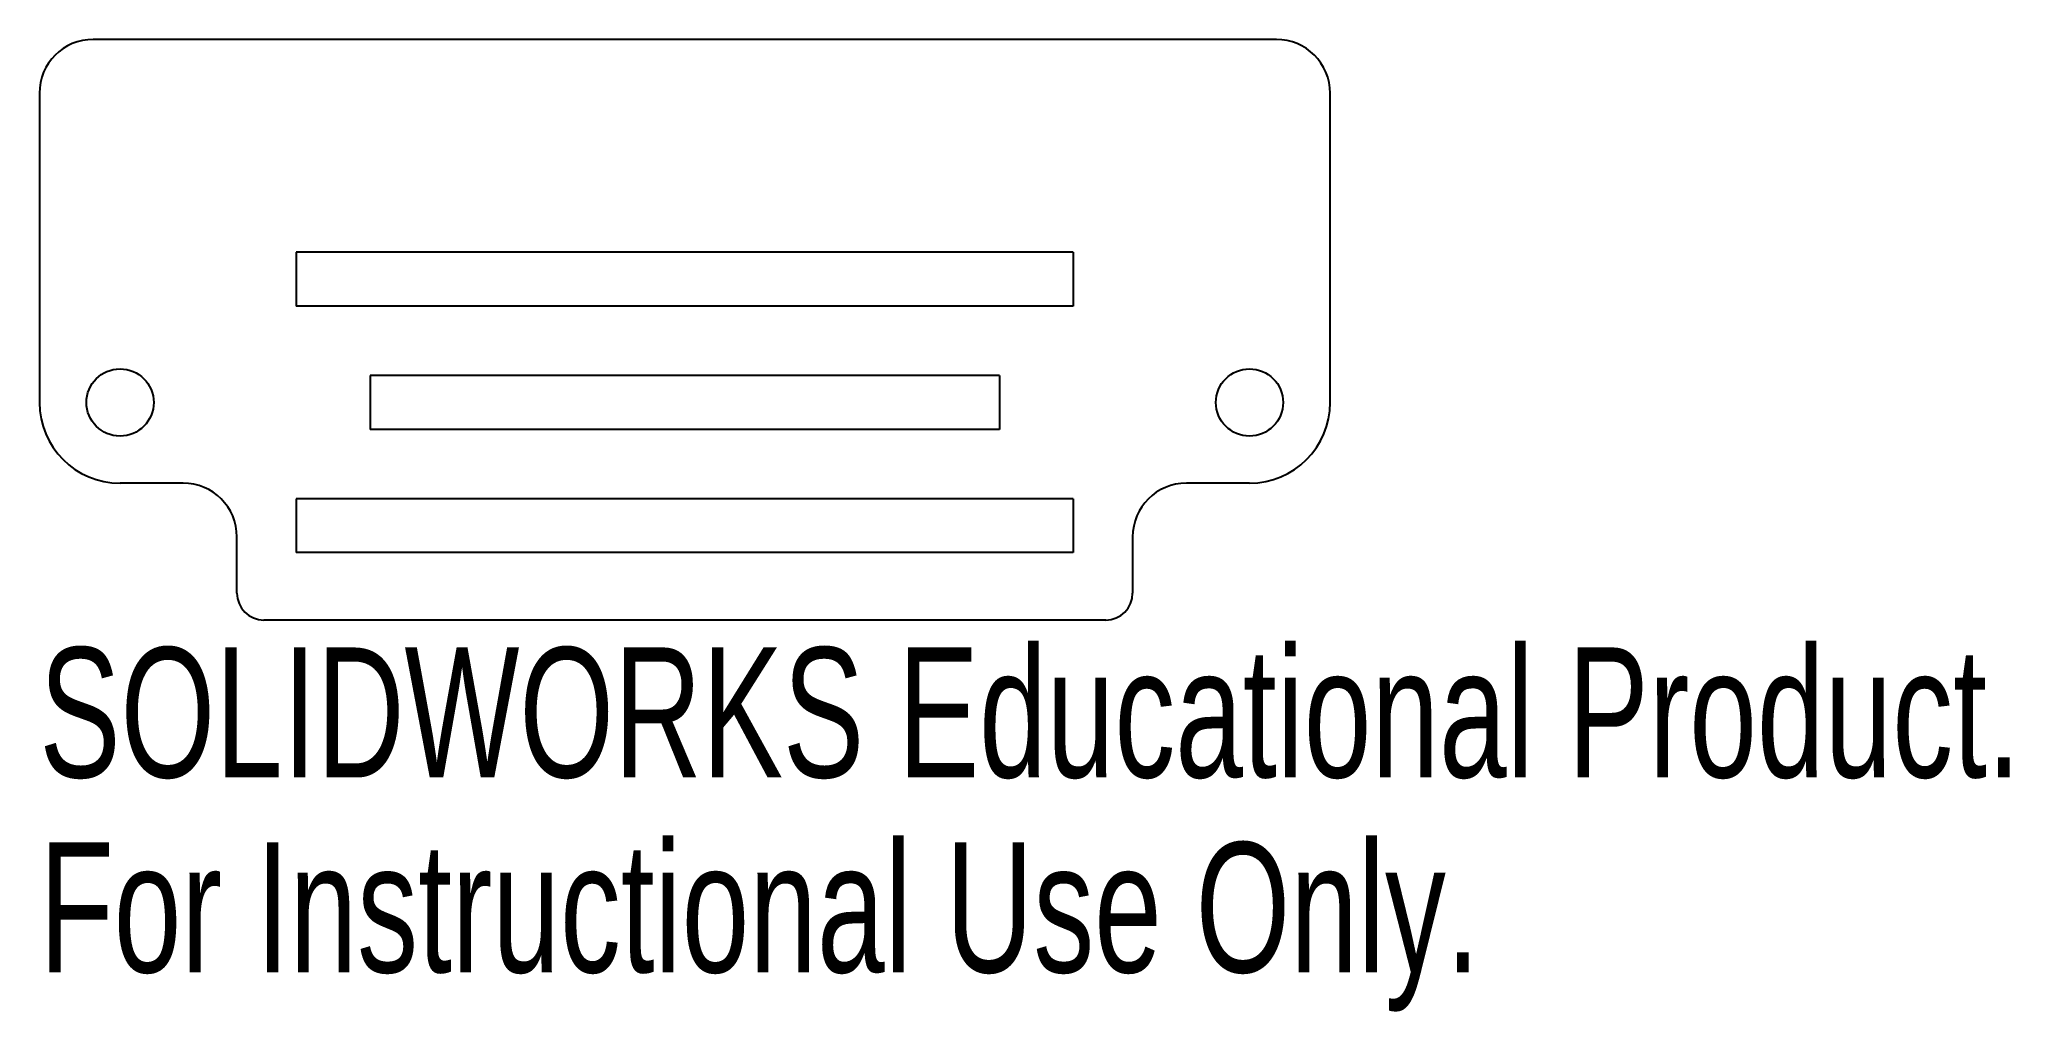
# Model space of a CAD drawing. Header units: millimetres. Extents: x -24 to 49.3, y -12.6 to 23.6.
import ezdxf

# ---------------------------------------------------------------- set-up
doc = ezdxf.new("R2010")
doc.units = ezdxf.units.MM
doc.styles.add('SLDTEXTSTYLE0', font='TXT', dxfattribs={"width": 0.7})

msp = doc.modelspace()

# ---------------------------------------------------------------- linework, layer by layer
at = {"color": 7, "linetype": 'Continuous', "lineweight": 25}
for p, q in [((22, 23.59), (-22, 23.59)), ((-24, 21.59), (-24, 10.09)), ((24, 10.09), (24, 21.59)), ((14.45, 15.674), (-14.45, 15.674)), ((-14.45, 15.674), (-14.45, 13.674)), ((14.45, 15.674), (14.45, 13.674)), ((14.45, 13.674), (-14.45, 13.674)), ((11.7, 11.09), (-11.7, 11.09)), ((-11.7, 11.09), (-11.7, 9.09)), ((11.7, 11.09), (11.7, 9.09)), ((11.7, 9.09), (-11.7, 9.09)), ((-18.654, 7.09), (-21, 7.09)), ((21, 7.09), (18.654, 7.09)), ((14.45, 6.506), (-14.45, 6.506)), ((-14.45, 6.506), (-14.45, 4.506)), ((14.45, 6.506), (14.45, 4.506)), ((-16.654, 3), (-16.654, 5.09)), ((14.45, 4.506), (-14.45, 4.506)), ((16.654, 5.09), (16.654, 3)), ((15.654, 2), (-15.654, 2))]:
    msp.add_line(p, q, dxfattribs=at)
for centre in [(-21, 10.09), (21, 10.09)]:
    msp.add_circle(centre, 1.25, dxfattribs=at)
for centre, radius, start, end in [((-22, 21.59), 2, 90, 180), ((22, 21.59), 2, 0, 90), ((-21, 10.09), 3, 180, 270), ((21, 10.09), 3, 270, 0), ((-18.654, 5.09), 2, 0, 90), ((18.654, 5.09), 2, 90, 180), ((-15.654, 3), 1, 180, 270), ((15.654, 3), 1, 270, 0)]:
    msp.add_arc(centre, radius, start, end, dxfattribs=at)

# ---------------------------------------------------------------- texts
at = {"color": 7, "linetype": 'Continuous', "char_height": 4.83362, "attachment_point": 1, "style": 'SLDTEXTSTYLE0'}
for s, insert in [('SOLIDWORKS Educational Product.', (-24, 0.98)), ('For Instructional Use Only.', (-24, -6.27))]:
    msp.add_mtext(s, dxfattribs=dict(at, insert=insert))

doc.saveas('drawing.dxf')
